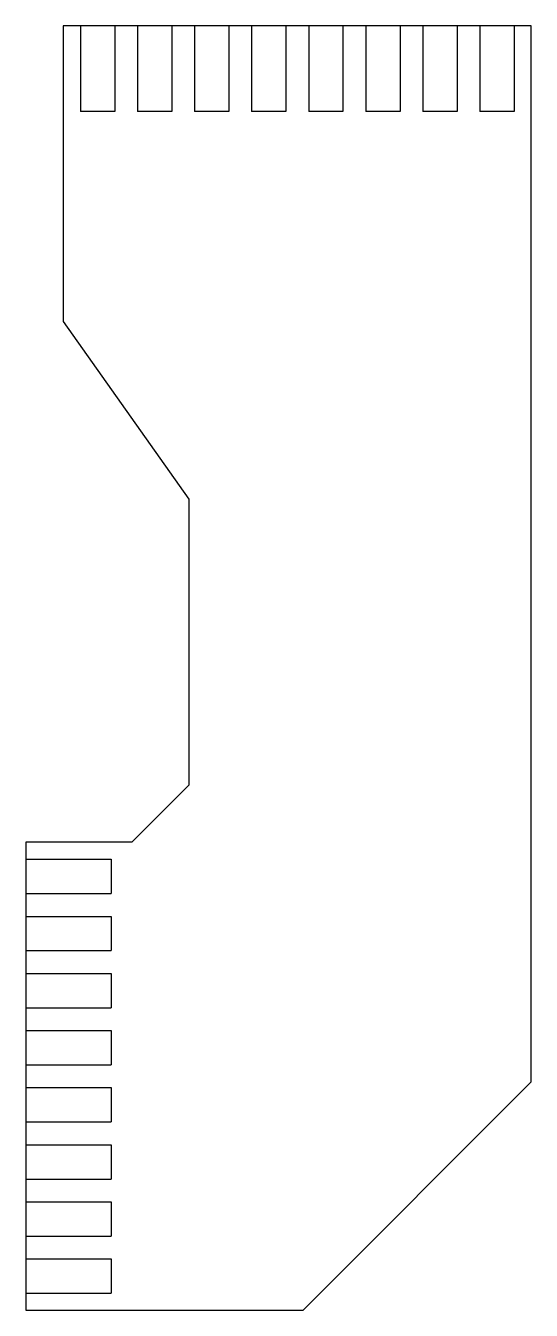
# Model space of a CAD drawing. Header units: millimetres. Extents: x 96 to 104.8, y 151.7 to 174.2.
import ezdxf

# ---------------------------------------------------------------- set-up
doc = ezdxf.new("R2010")
doc.units = ezdxf.units.MM
doc.layers.add('Predeterminado', color=7, linetype='Continuous')

msp = doc.modelspace()

# ---------------------------------------------------------------- linework, layer by layer
at = {"layer": 'Predeterminado', "color": 5, "linetype": 'Continuous'}
for p, q in [((104.843, 174.167), (96.643, 174.166)), ((96.643, 174.166), (96.643, 168.989)), ((96.943, 174.166), (96.943, 172.666)), ((97.543, 174.166), (97.543, 172.666)), ((97.943, 174.166), (97.943, 172.666)), ((98.543, 174.166), (98.543, 172.666)), ((98.943, 174.166), (98.943, 172.666)), ((99.543, 174.166), (99.543, 172.666)), ((99.943, 174.166), (99.943, 172.666)), ((100.543, 174.166), (100.543, 172.666)), ((100.943, 174.166), (100.943, 172.666)), ((101.543, 174.166), (101.543, 172.666)), ((101.943, 174.166), (101.943, 172.666)), ((102.543, 174.166), (102.543, 172.666)), ((102.943, 174.166), (102.943, 172.666)), ((103.543, 174.166), (103.543, 172.666)), ((103.943, 174.166), (103.943, 172.666)), ((104.543, 174.166), (104.543, 172.666)), ((104.843, 155.667), (104.843, 174.167)), ((97.543, 172.666), (96.943, 172.666)), ((98.543, 172.666), (97.943, 172.666)), ((99.543, 172.666), (98.943, 172.666)), ((100.543, 172.666), (99.943, 172.666)), ((101.543, 172.666), (100.943, 172.666)), ((102.543, 172.666), (101.943, 172.666)), ((103.543, 172.666), (102.943, 172.666)), ((104.543, 172.666), (103.943, 172.666)), ((96.643, 168.989), (98.843, 165.872)), ((98.843, 165.872), (98.843, 160.867)), ((98.843, 160.867), (97.843, 159.867)), ((97.843, 159.867), (95.984, 159.867)), ((95.984, 159.867), (95.984, 151.667)), ((95.984, 159.567), (97.483, 159.567)), ((97.483, 159.567), (97.484, 158.967)), ((95.984, 158.967), (97.484, 158.967)), ((95.984, 158.567), (97.483, 158.567)), ((97.483, 158.567), (97.484, 157.967)), ((95.984, 157.967), (97.484, 157.967)), ((95.984, 157.567), (97.483, 157.567)), ((97.483, 157.567), (97.484, 156.967)), ((95.984, 156.967), (97.484, 156.967)), ((95.984, 156.567), (97.483, 156.567)), ((97.483, 156.567), (97.484, 155.967)), ((95.984, 155.967), (97.484, 155.967)), ((95.984, 155.567), (97.483, 155.567)), ((97.483, 155.567), (97.484, 154.967)), ((100.843, 151.667), (104.843, 155.667)), ((95.984, 154.967), (97.484, 154.967)), ((95.984, 154.567), (97.483, 154.567)), ((97.483, 154.567), (97.484, 153.967)), ((95.984, 153.967), (97.484, 153.967)), ((95.984, 153.567), (97.483, 153.567)), ((97.483, 153.567), (97.484, 152.967)), ((95.984, 152.967), (97.484, 152.967)), ((95.984, 152.567), (97.483, 152.567)), ((97.483, 152.567), (97.484, 151.967)), ((95.984, 151.967), (97.484, 151.967)), ((95.984, 151.667), (100.843, 151.667))]:
    msp.add_line(p, q, dxfattribs=at)

doc.saveas('drawing.dxf')
